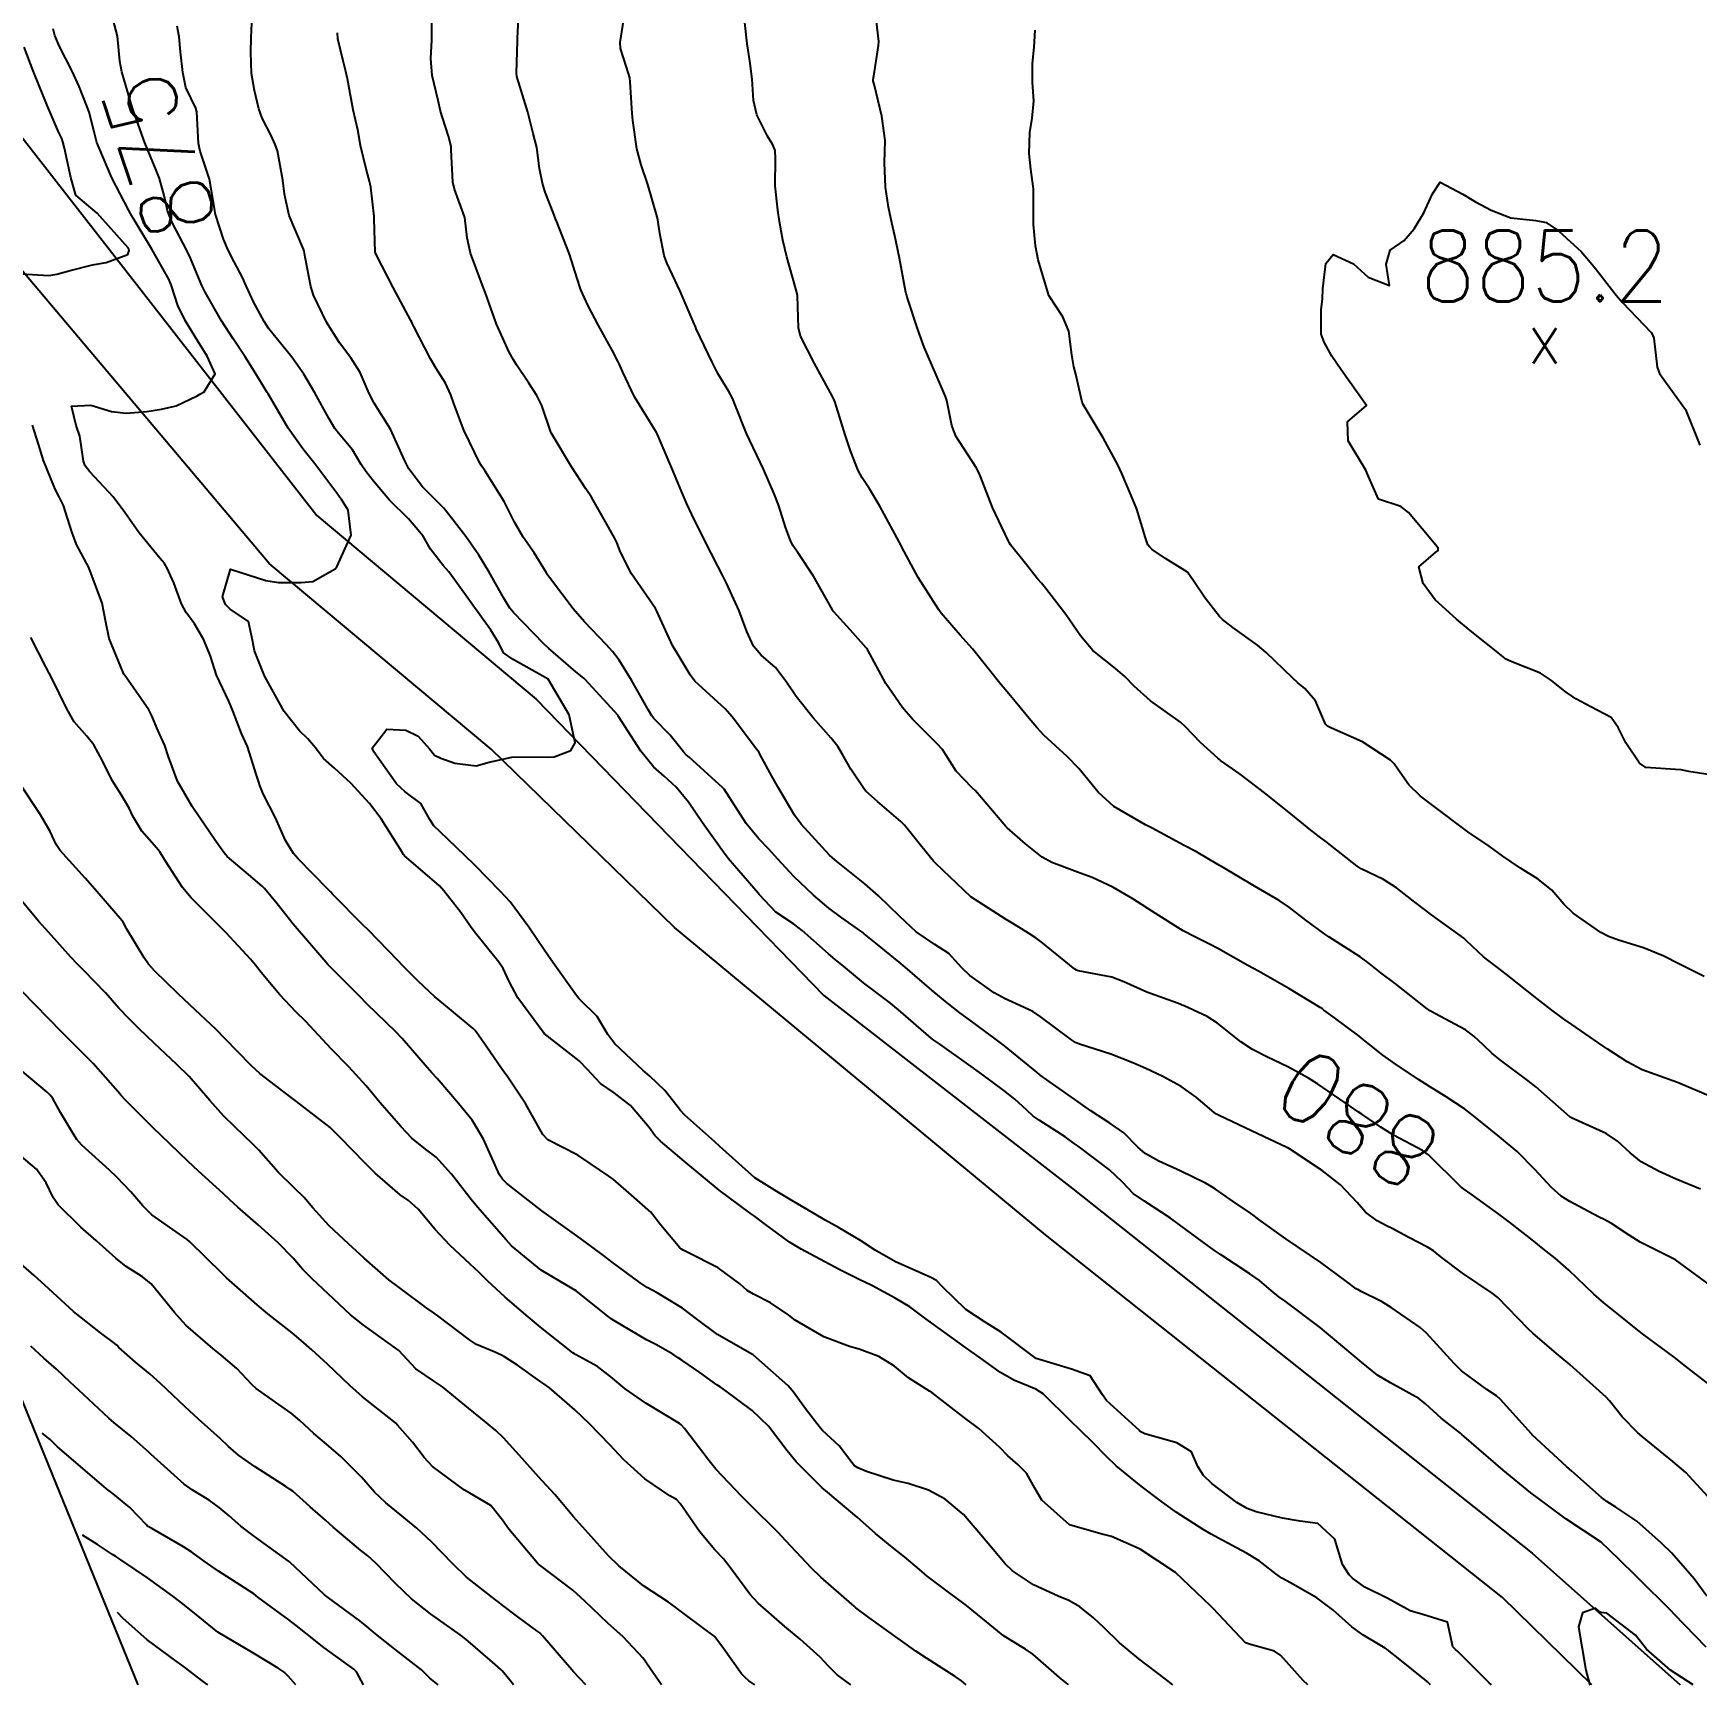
# Model space of a CAD drawing. Header units: metres. Extents: x 307586 to 320046, y 7427249 to 7434250.
# Drawn here: x 319203.2 to 319297.1, y 7427250 to 7427343.2 of the extents above; entities that cross this region are included whole.
import ezdxf
from ezdxf.enums import TextEntityAlignment as Align

# ---------------------------------------------------------------- set-up
doc = ezdxf.new("R2010")
doc.units = ezdxf.units.M
doc.header["$MEASUREMENT"] = 0
for name, color, linetype in [('Area', 45, 'Continuous'), ('Cotas', 45, 'Continuous'), ('Curvas de Nivel 1m', 11, 'Continuous'), ('Curvas de Nivel 5m', 15, 'Continuous'), ('Pontos Cotados', 45, 'Continuous'), ('Vias Secundárias', 230, 'Continuous')]:
    doc.layers.add(name, color=color, linetype=linetype)
doc.styles.add('Style-STANDARD', font='STANDARD.shx')

# ---------------------------------------------------------------- blocks, each defined once
blk = doc.blocks.new('ELVTXT_196')
at = {"layer": 'Pontos Cotados', "linetype": 'Continuous', "style": 'Style-STANDARD'}
for s, height, p in [('885.2', 4, (0, 4)), ('x', 3, (0, 0))]:
    blk.add_text(s, height=height, dxfattribs=at).set_placement(p, align=Align.MIDDLE_CENTER)

msp = doc.modelspace()

# ---------------------------------------------------------------- linework, layer by layer
at = {"layer": 'Area'}
msp.add_polyline3d([(319209.129, 7427249.95, 862.595), (319198.994, 7427274.795, 866.621)], dxfattribs=at)
at = {"layer": 'Curvas de Nivel 1m', "flags": 128}
for points, elevation in [([(319297.871, 7427272.485), (319295.893, 7427273.94), (319293.903, 7427274.928), (319293.274, 7427275.337), (319292.284, 7427275.984), (319292.047, 7427276.121), (319291.915, 7427276.189), (319291.551, 7427276.359), (319289.925, 7427277.227), (319289.45, 7427277.539), (319288.897, 7427278.026), (319287.948, 7427279.042), (319286.951, 7427280.05), (319285.971, 7427280.876), (319284.503, 7427282.075), (319283.989, 7427282.466), (319282.951, 7427283.144), (319282.007, 7427283.726), (319281.396, 7427284.116), (319280.022, 7427285.039), (319279.384, 7427285.497), (319278.548, 7427286.152), (319278.262, 7427286.384), (319278.037, 7427286.559), (319276.575, 7427287.647), (319276.051, 7427288.037), (319275.967, 7427288.097), (319275.832, 7427288.183), (319274.069, 7427289.261), (319272.361, 7427290.227), (319272.084, 7427290.381), (319271.761, 7427290.559), (319270.095, 7427291.499), (319269.602, 7427291.762), (319268.588, 7427292.273), (319268.256, 7427292.43), (319268.105, 7427292.514), (319267.507, 7427292.888), (319266.118, 7427293.768), (319265.788, 7427293.973), (319265.264, 7427294.313), (319264.133, 7427294.97), (319262.968, 7427295.514), (319262.145, 7427295.823), (319260.699, 7427296.365), (319260.156, 7427296.668), (319259.209, 7427297.43), (319258.172, 7427298.328), (319258.105, 7427298.401), (319257.671, 7427298.914), (319256.378, 7427300.418), (319256.205, 7427300.588), (319255.297, 7427301.517), (319254.715, 7427302.443), (319254.527, 7427302.747), (319254.229, 7427303.058), (319252.836, 7427304.464), (319252.253, 7427305.141), (319251.332, 7427306.479), (319250.292, 7427308.388), (319250.256, 7427308.454), (319250.222, 7427308.491), (319249.308, 7427309.505), (319248.394, 7427310.519), (319248.363, 7427310.559), (319248.324, 7427310.628), (319247.25, 7427312.531), (319246.356, 7427313.862), (319246.085, 7427314.269), (319245.939, 7427314.546), (319245.685, 7427315.238), (319245.264, 7427316.557), (319245.024, 7427317.185), (319244.413, 7427318.57), (319243.46, 7427320.58), (319242.8, 7427322.246), (319242.664, 7427322.588), (319242.467, 7427322.953), (319241.849, 7427323.972), (319241.533, 7427324.604), (319240.628, 7427326.501), (319240.576, 7427326.619), (319240.559, 7427326.664), (319240.515, 7427326.781), (319239.718, 7427328.628), (319238.972, 7427330.22), (319238.814, 7427330.637), (319238.575, 7427331.876), (319238.45, 7427332.641), (319238.414, 7427332.813), (319237.897, 7427334.647), (319237.511, 7427335.759), (319237.272, 7427336.654), (319237.048, 7427338.257), (319237.003, 7427338.656), (319236.9, 7427340.437), (319236.87, 7427340.658), (319236.689, 7427341.27), (319236.353, 7427342.319), (319236.336, 7427342.666), (319236.64, 7427344.579)], 881), ([(319297.315, 7427277.926), (319295.941, 7427278.497), (319294.975, 7427278.923), (319293.956, 7427279.47), (319293.33, 7427279.969), (319292.628, 7427280.639), (319291.974, 7427281.063), (319290.055, 7427281.936), (319289.983, 7427281.976), (319289.959, 7427281.987), (319289.935, 7427282.011), (319288.008, 7427283.694), (319287.576, 7427284.044), (319286.024, 7427285.206), (319285.558, 7427285.594), (319285.043, 7427286.075), (319284.523, 7427286.568), (319284.041, 7427286.912), (319282.317, 7427287.84), (319282.052, 7427287.991), (319281.887, 7427288.112), (319280.074, 7427289.533), (319279.273, 7427290.142), (319278.598, 7427290.663), (319278.092, 7427291.036), (319276.335, 7427292.178), (319276.105, 7427292.329), (319275.032, 7427293.112), (319274.119, 7427293.823), (319273.535, 7427294.216), (319272.135, 7427295.03), (319270.264, 7427296.136), (319270.152, 7427296.203), (319270.072, 7427296.251), (319268.86, 7427296.969), (319268.163, 7427297.33), (319266.367, 7427298.298), (319266.174, 7427298.402), (319265.977, 7427298.502), (319264.191, 7427299.525), (319263.308, 7427300.339), (319262.216, 7427301.681), (319261.562, 7427302.357), (319260.235, 7427303.563), (319259.846, 7427303.983), (319259.513, 7427304.381), (319258.265, 7427305.891), (319257.838, 7427306.404), (319256.292, 7427308.328), (319256.248, 7427308.377), (319256.214, 7427308.421), (319255.527, 7427309.209), (319254.458, 7427310.448), (319254.397, 7427310.522), (319254.325, 7427310.632), (319253.143, 7427312.462), (319252.358, 7427313.933), (319252.076, 7427314.473), (319251.727, 7427315.122), (319250.99, 7427316.484), (319250.403, 7427317.46), (319249.994, 7427318.082), (319249.758, 7427318.5), (319249.334, 7427319.602), (319249.04, 7427320.514), (319248.461, 7427322.333), (319248.391, 7427322.521), (319248.317, 7427322.669), (319247.299, 7427324.532), (319246.506, 7427326.089), (319246.394, 7427326.542), (319246.336, 7427328.348), (319246.308, 7427328.543), (319246.205, 7427328.878), (319245.737, 7427330.552), (319245.522, 7427331.505), (319245.333, 7427332.559), (319245.226, 7427333.197), (319245.075, 7427334.563), (319245.09, 7427336.099), (319245.075, 7427336.563), (319244.956, 7427336.885), (319244.641, 7427337.377), (319244.051, 7427338.576), (319243.865, 7427339.378), (319243.777, 7427340.579), (319243.643, 7427341.631), (319243.505, 7427342.582), (319243.347, 7427343.953)], 882), ([(319298.001, 7427283.095), (319296.013, 7427283.94), (319294.02, 7427284.656), (319293.167, 7427285.116), (319292.032, 7427285.849), (319291.818, 7427285.992), (319290.045, 7427287.218), (319289.581, 7427287.55), (319288.923, 7427288.027), (319288.063, 7427288.688), (319286.337, 7427290.057), (319286.085, 7427290.244), (319285.053, 7427291.036), (319284.102, 7427291.952), (319283.944, 7427292.092), (319282.122, 7427293.407), (319281.179, 7427294.12), (319280.141, 7427294.936), (319279.413, 7427295.409), (319278.152, 7427296.019), (319277.923, 7427296.162), (319276.167, 7427297.56), (319275.807, 7427297.823), (319275.322, 7427298.193), (319274.187, 7427299.123), (319272.79, 7427300.224), (319272.458, 7427300.48), (319272.207, 7427300.684), (319271.333, 7427301.358), (319270.222, 7427302.13), (319270.151, 7427302.18), (319270.065, 7427302.252), (319269.096, 7427303.132), (319268.24, 7427304.03), (319267.955, 7427304.283), (319266.261, 7427305.493), (319265.344, 7427306.314), (319264.816, 7427306.86), (319264.283, 7427307.31), (319263.016, 7427308.343), (319262.305, 7427309.171), (319261.494, 7427310.358), (319260.338, 7427311.862), (319260.104, 7427312.137), (319259.895, 7427312.377), (319259.203, 7427313.239), (319258.362, 7427314.308), (319258.3, 7427314.401), (319258.224, 7427314.542), (319257.348, 7427316.41), (319256.678, 7427318.149), (319256.561, 7427318.419), (319256.417, 7427318.665), (319255.279, 7427320.437), (319255.045, 7427321.037), (319254.772, 7427322.445), (319254.698, 7427322.68), (319254.47, 7427323.196), (319253.914, 7427324.456), (319253.498, 7427325.46), (319253.13, 7427326.464), (319252.531, 7427328.278), (319252.489, 7427328.427), (319252.476, 7427328.471), (319252.463, 7427328.542), (319252.098, 7427330.477), (319251.832, 7427331.738), (319251.656, 7427332.484), (319251.474, 7427333.369), (319251.31, 7427334.489), (319251.248, 7427335.867), (319251.276, 7427336.49), (319251.28, 7427337.131), (319251.096, 7427338.493), (319250.679, 7427340.238), (319250.618, 7427340.501), (319250.616, 7427340.568), (319250.688, 7427341.005), (319250.918, 7427342.497), (319250.924, 7427342.715), (319250.723, 7427344.5)], 883), ([(319275.15, 7427249.95), (319274.879, 7427250.187), (319273.617, 7427251.608), (319273.263, 7427251.849), (319271.918, 7427252.226), (319271.683, 7427252.289), (319271.624, 7427252.321), (319269.797, 7427254.248), (319269.645, 7427254.399), (319267.673, 7427256.28), (319265.686, 7427257.607), (319264.071, 7427258.316), (319263.694, 7427258.416), (319263.59, 7427258.427), (319261.702, 7427258.973), (319260.122, 7427260.366), (319259.73, 7427261.04), (319259.263, 7427261.902), (319258.773, 7427262.385), (319258.218, 7427262.864), (319257.752, 7427263.344), (319256.568, 7427264.412), (319255.772, 7427265.013), (319253.931, 7427266.439), (319253.794, 7427266.531), (319252.611, 7427267.268), (319251.807, 7427267.928), (319250.928, 7427268.479), (319249.819, 7427268.885), (319249.27, 7427269.049), (319247.829, 7427269.589), (319246.211, 7427270.536), (319245.846, 7427270.81), (319244.82, 7427271.518), (319243.857, 7427271.996), (319243.494, 7427272.209), (319243.077, 7427272.578), (319241.872, 7427273.478), (319240.116, 7427274.372), (319239.882, 7427274.486), (319239.801, 7427274.53), (319239.708, 7427274.613), (319238.629, 7427275.902), (319238.035, 7427276.638), (319237.973, 7427276.698), (319237.914, 7427276.75), (319237.114, 7427277.455), (319235.931, 7427278.487), (319235.833, 7427278.562), (319235.684, 7427278.664), (319234.645, 7427279.384), (319233.944, 7427279.843), (319232.245, 7427280.707), (319231.958, 7427281.017), (319231.002, 7427282.72), (319229.998, 7427284.253), (319229.79, 7427284.522), (319229.628, 7427284.736), (319228.768, 7427286.003), (319228.25, 7427286.757), (319228.154, 7427286.878), (319228.035, 7427286.995), (319226.814, 7427288.004), (319226.052, 7427288.639), (319225.972, 7427288.701), (319225.879, 7427288.783), (319224.938, 7427289.673), (319224.07, 7427290.541), (319223.804, 7427290.813), (319222.099, 7427292.558), (319221.832, 7427292.833), (319220.12, 7427294.562), (319219.976, 7427294.706), (319219.828, 7427294.854), (319218.148, 7427296.582), (319217.894, 7427296.883), (319217.445, 7427297.603), (319216.869, 7427298.893), (319216.186, 7427300.251), (319215.998, 7427300.71), (319215.929, 7427300.904), (319215.815, 7427301.29), (319215.291, 7427302.914), (319214.955, 7427303.644), (319214.473, 7427304.927), (319214.251, 7427305.468), (319213.556, 7427306.937), (319213.212, 7427308.012), (319212.826, 7427308.945), (319212.302, 7427309.84), (319211.827, 7427310.476), (319211.579, 7427310.961), (319211.14, 7427312.159), (319210.768, 7427312.974), (319210.61, 7427313.241), (319210.349, 7427313.552), (319209.155, 7427314.992), (319208.38, 7427316.13), (319207.717, 7427317.007), (319206.407, 7427318.417), (319206.141, 7427318.755), (319206.04, 7427319.026), (319205.826, 7427320.428), (319205.633, 7427321.032), (319205.366, 7427322.12), (319206.45, 7427322.184), (319207.619, 7427321.834), (319208.444, 7427321.734), (319209.608, 7427321.826), (319210.448, 7427321.958), (319211.266, 7427322.152), (319212.459, 7427322.717), (319212.6, 7427322.809), (319212.851, 7427322.946), (319213.464, 7427323.949), (319213.016, 7427324.945), (319212.496, 7427325.791), (319211.778, 7427326.961), (319211.359, 7427327.805), (319210.985, 7427328.973), (319210.856, 7427329.295), (319210.542, 7427329.853), (319209.903, 7427330.987), (319208.842, 7427332.735), (319208.691, 7427332.999), (319208.585, 7427333.212), (319207.647, 7427335.01), (319206.899, 7427336.747), (319206.802, 7427337.018), (319206.639, 7427337.614), (319206.353, 7427338.728), (319206.256, 7427339.026), (319205.804, 7427340.173), (319205.402, 7427341.039), (319204.694, 7427342.424), (319204.432, 7427343.053), (319204.331, 7427343.43)], 874), ([(319285.519, 7427249.95), (319285.384, 7427250.062), (319283.62, 7427251.817), (319283.471, 7427251.932), (319283.326, 7427252.084), (319283.031, 7427253.483), (319281.641, 7427253.924), (319280.917, 7427254.117), (319279.653, 7427254.815), (319278.358, 7427255.454), (319277.67, 7427255.961), (319277.47, 7427256.162), (319277.108, 7427256.736), (319276.663, 7427258.17), (319275.706, 7427259.044), (319274.709, 7427259.189), (319273.71, 7427259.355), (319272.232, 7427259.706), (319271.718, 7427259.903), (319271.138, 7427260.236), (319269.734, 7427261.315), (319269.248, 7427261.767), (319268.945, 7427262.262), (319268.581, 7427263.098), (319267.756, 7427263.611), (319265.951, 7427264.108), (319265.762, 7427264.202), (319265.65, 7427264.301), (319263.788, 7427266.004), (319263.546, 7427266.324), (319262.854, 7427267.385), (319261.807, 7427267.762), (319259.813, 7427268.37), (319257.835, 7427269.855), (319256.942, 7427270.409), (319255.85, 7427271.128), (319254.514, 7427272.433), (319254.194, 7427272.764), (319253.868, 7427272.937), (319252.819, 7427273.407), (319251.877, 7427273.831), (319250.717, 7427274.482), (319249.891, 7427275.036), (319248.655, 7427275.755), (319247.908, 7427276.175), (319247.296, 7427276.526), (319245.921, 7427277.347), (319245.176, 7427277.802), (319243.933, 7427278.57), (319241.959, 7427280.342), (319241.68, 7427280.593), (319239.978, 7427282.106), (319239.733, 7427282.366), (319239.546, 7427282.617), (319238.861, 7427283.496), (319238, 7427284.299), (319237.604, 7427284.644), (319236.025, 7427286.137), (319235.628, 7427286.666), (319235.035, 7427287.667), (319234.052, 7427288.632), (319233.992, 7427288.691), (319233.813, 7427288.935), (319232.541, 7427290.705), (319232.083, 7427291.385), (319231.184, 7427292.719), (319230.117, 7427294.138), (319229.842, 7427294.456), (319229.57, 7427294.738), (319228.144, 7427296.191), (319227.563, 7427296.766), (319226.166, 7427298.103), (319225.817, 7427298.433), (319225.586, 7427298.789), (319225.081, 7427299.696), (319224.188, 7427300.355), (319223.703, 7427300.815), (319222.437, 7427302.611), (319222.329, 7427302.829), (319223.165, 7427303.889), (319224.233, 7427303.834), (319224.937, 7427303.506), (319225.572, 7427302.79), (319225.851, 7427302.42), (319226.215, 7427302.26), (319227.003, 7427301.98), (319228.209, 7427301.821), (319228.93, 7427302.032), (319230.217, 7427302.306), (319230.606, 7427302.339), (319232.219, 7427302.309), (319232.598, 7427302.328), (319233.556, 7427302.697), (319233.794, 7427303.128), (319233.446, 7427304.698), (319232.273, 7427306.71), (319230.284, 7427307.824), (319229.754, 7427308.204), (319229.477, 7427308.742), (319229.036, 7427309.485), (319228.31, 7427310.472), (319228.108, 7427310.762), (319227.542, 7427311.55), (319226.656, 7427312.777), (319226.347, 7427313.139), (319225.625, 7427314.061), (319225.205, 7427314.797), (319224.377, 7427315.776), (319223.303, 7427316.821), (319222.404, 7427317.89), (319221.991, 7427318.419), (319221.714, 7427318.84), (319221.233, 7427319.66), (319220.43, 7427320.61), (319220.227, 7427320.862), (319219.898, 7427321.408), (319219.103, 7427322.874), (319218.473, 7427323.936), (319217.795, 7427324.887), (319216.507, 7427326.49), (319216.229, 7427326.904), (319215.631, 7427328.02), (319215.214, 7427328.92), (319215.007, 7427329.392), (319214.546, 7427330.278), (319214.214, 7427330.933), (319213.943, 7427331.555), (319213.485, 7427332.941), (319213.265, 7427334.275), (319213.147, 7427334.945), (319212.626, 7427336.522), (319212.534, 7427336.951), (319212.438, 7427338.74), (319212.382, 7427338.954), (319211.818, 7427340.116), (319211.641, 7427340.965), (319211.524, 7427342.134), (319211.438, 7427342.969), (319211.326, 7427343.587)], 876), ([(319297.625, 7427252.075), (319295.828, 7427253.938), (319295.655, 7427254.118), (319293.797, 7427255.959), (319293.674, 7427256.08), (319292.722, 7427257.013), (319291.693, 7427257.99), (319289.712, 7427259.313), (319288.755, 7427260.025), (319288.161, 7427260.468), (319287.73, 7427260.782), (319286.17, 7427262.056), (319285.748, 7427262.427), (319283.842, 7427264.079), (319283.773, 7427264.133), (319282.676, 7427264.996), (319281.788, 7427265.814), (319281.404, 7427266.114), (319279.802, 7427267.002), (319279.084, 7427267.419), (319278.168, 7427268.155), (319277.818, 7427268.466), (319276.199, 7427269.815), (319275.842, 7427270.114), (319275.763, 7427270.181), (319273.857, 7427271.597), (319273.505, 7427271.85), (319273.082, 7427272.212), (319272.424, 7427272.777), (319271.872, 7427273.153), (319270.209, 7427274.247), (319269.886, 7427274.472), (319269.188, 7427274.967), (319267.907, 7427275.909), (319267.395, 7427276.285), (319265.922, 7427277.242), (319265.293, 7427277.673), (319264.681, 7427278.319), (319263.943, 7427279.025), (319262.18, 7427280.348), (319261.965, 7427280.508), (319261.445, 7427280.878), (319259.977, 7427281.815), (319259.647, 7427282.043), (319259.293, 7427282.38), (319258.612, 7427283.014), (319257.994, 7427283.498), (319256.752, 7427284.413), (319256.011, 7427284.945), (319254.367, 7427286.106), (319254.031, 7427286.339), (319253.886, 7427286.451), (319252.049, 7427288.045), (319251.52, 7427288.475), (319250.069, 7427289.583), (319248.936, 7427290.507), (319248.469, 7427290.897), (319248.09, 7427291.211), (319246.612, 7427292.535), (319246.107, 7427292.905), (319245.127, 7427293.569), (319244.175, 7427294.569), (319244.124, 7427294.635), (319242.435, 7427296.587), (319242.156, 7427296.943), (319240.973, 7427298.602), (319240.19, 7427299.765), (319239.494, 7427300.621), (319238.811, 7427301.233), (319238.214, 7427301.777), (319237.506, 7427302.647), (319236.242, 7427304.618), (319236.227, 7427304.644), (319236.213, 7427304.66), (319235.8, 7427305.117), (319234.36, 7427306.689), (319234.318, 7427306.734), (319234.274, 7427306.776), (319233.832, 7427307.14), (319232.29, 7427308.467), (319232.029, 7427308.713), (319230.311, 7427310.489), (319230.198, 7427310.618), (319230.113, 7427310.733), (319229.772, 7427311.288), (319228.946, 7427312.754), (319228.352, 7427313.709), (319227.613, 7427314.767), (319226.387, 7427316.362), (319225.974, 7427316.786), (319225.175, 7427317.573), (319224.411, 7427318.585), (319224.285, 7427318.811), (319224.187, 7427319.041), (319223.36, 7427320.821), (319222.455, 7427322.294), (319222.166, 7427322.834), (319221.657, 7427324.024), (319221.132, 7427324.85), (319220.496, 7427325.7), (319219.748, 7427326.868), (319219.014, 7427328.389), (319218.865, 7427328.877), (319218.55, 7427330.544), (319218.488, 7427330.881), (319218.451, 7427330.985), (319217.658, 7427332.889), (319217.393, 7427334.094), (319217.294, 7427334.893), (319216.987, 7427336.537), (319216.868, 7427336.898), (319216.638, 7427337.411), (319216.13, 7427338.39), (319215.931, 7427338.911), (319215.697, 7427339.949), (319215.519, 7427340.917), (319215.49, 7427342.119), (319215.513, 7427342.918), (319215.548, 7427343.755)], 877), ([(319297.663, 7427254.942), (319296.952, 7427255.927), (319295.687, 7427257.373), (319295.113, 7427257.946), (319293.711, 7427259.176), (319292.537, 7427259.978), (319292.029, 7427260.289), (319291.728, 7427260.519), (319290.041, 7427262.007), (319289.747, 7427262.276), (319287.825, 7427264.039), (319287.804, 7427264.07), (319287.774, 7427264.119), (319286.022, 7427266.058), (319285.795, 7427266.256), (319285.241, 7427266.623), (319283.809, 7427267.678), (319283.603, 7427267.875), (319283.404, 7427268.086), (319281.838, 7427269.79), (319281.481, 7427270.114), (319279.854, 7427271.244), (319279.297, 7427271.578), (319278.162, 7427272.156), (319277.959, 7427272.253), (319277.864, 7427272.307), (319277.326, 7427272.707), (319275.879, 7427273.786), (319275.295, 7427274.186), (319273.897, 7427275.12), (319272.388, 7427276.223), (319272.117, 7427276.429), (319271.916, 7427276.57), (319270.93, 7427277.233), (319269.93, 7427277.928), (319269.735, 7427278.057), (319269.372, 7427278.258), (319267.943, 7427278.954), (319266.728, 7427279.515), (319265.958, 7427279.945), (319265.541, 7427280.306), (319264.76, 7427281.107), (319263.976, 7427281.654), (319262.897, 7427282.341), (319261.989, 7427282.98), (319260.044, 7427284.37), (319260.003, 7427284.4), (319259.863, 7427284.514), (319258.027, 7427286.012), (319257.504, 7427286.405), (319256.043, 7427287.477), (319255.507, 7427287.888), (319254.795, 7427288.439), (319254.062, 7427289.043), (319252.416, 7427290.467), (319252.086, 7427290.742), (319250.759, 7427291.821), (319250.101, 7427292.347), (319250.023, 7427292.412), (319249.906, 7427292.493), (319248.842, 7427293.241), (319248.116, 7427293.791), (319247.241, 7427294.529), (319246.139, 7427295.58), (319245.232, 7427296.554), (319244.714, 7427297.117), (319244.164, 7427297.694), (319243.451, 7427298.577), (319242.202, 7427300.511), (319242.134, 7427300.591), (319240.22, 7427302.319), (319240.063, 7427302.454), (319239.901, 7427302.615), (319239.152, 7427303.546), (319238.241, 7427304.495), (319238.126, 7427304.641), (319237.928, 7427304.963), (319236.967, 7427306.653), (319236.284, 7427307.783), (319235.907, 7427308.284), (319235.548, 7427308.671), (319234.312, 7427309.948), (319233.674, 7427310.696), (319232.34, 7427312.454), (319232.238, 7427312.607), (319232.175, 7427312.713), (319231.471, 7427313.84), (319230.856, 7427314.733), (319230.375, 7427315.576), (319229.775, 7427316.746), (319228.708, 7427318.459), (319228.506, 7427318.759), (319228.415, 7427318.919), (319227.499, 7427320.769), (319226.949, 7427322.284), (319226.783, 7427322.777), (319226.469, 7427323.434), (319225.951, 7427324.262), (319225.63, 7427324.793), (319224.69, 7427326.627), (319224.594, 7427326.809), (319224.566, 7427326.862), (319224.514, 7427326.961), (319223.527, 7427328.82), (319222.561, 7427330.698), (319222.519, 7427330.787), (319222.506, 7427330.831), (319222.453, 7427332.704), (319222.447, 7427332.832), (319222.261, 7427334.496), (319222.192, 7427334.836), (319222.006, 7427335.445), (319221.672, 7427336.844), (319221.516, 7427337.721), (319221.27, 7427338.851), (319220.937, 7427340.598), (319220.888, 7427340.857), (319220.854, 7427341.027), (319220.691, 7427341.627), (319220.401, 7427342.863), (319220.37, 7427343.199)], 878), ([(319297.729, 7427260.569), (319296.484, 7427261.933), (319295.752, 7427262.555), (319294.008, 7427263.958), (319293.775, 7427264.165), (319292.889, 7427265.078), (319292.173, 7427265.984), (319291.989, 7427266.181), (319291.797, 7427266.362), (319289.946, 7427268.009), (319289.815, 7427268.121), (319289.184, 7427268.658), (319287.839, 7427269.794), (319287.578, 7427270.043), (319285.86, 7427271.811), (319285.552, 7427272.063), (319283.879, 7427273.178), (319282.654, 7427274.099), (319282.23, 7427274.438), (319281.898, 7427274.661), (319280.8, 7427275.225), (319279.909, 7427275.698), (319279.62, 7427275.846), (319279.063, 7427276.143), (319278.402, 7427276.637), (319277.923, 7427277.173), (319276.981, 7427278.17), (319275.945, 7427278.972), (319274.104, 7427280.199), (319274.019, 7427280.255), (319273.964, 7427280.283), (319272.647, 7427280.9), (319271.973, 7427281.225), (319270.144, 7427282.086), (319269.982, 7427282.166), (319269.929, 7427282.197), (319269.859, 7427282.252), (319268.839, 7427283.114), (319267.997, 7427283.718), (319266.961, 7427284.29), (319266.009, 7427284.738), (319265.259, 7427285.067), (319264.021, 7427285.543), (319262.262, 7427286.115), (319262.031, 7427286.214), (319261.799, 7427286.352), (319260.046, 7427287.67), (319259.622, 7427287.95), (319258.687, 7427288.39), (319258.057, 7427288.665), (319257.45, 7427289.018), (319256.076, 7427289.98), (319255.615, 7427290.427), (319254.877, 7427291.224), (319254.096, 7427291.737), (319253.04, 7427292.461), (319252.111, 7427293.32), (319250.916, 7427294.482), (319250.133, 7427295.171), (319248.455, 7427296.515), (319248.29, 7427296.654), (319248.156, 7427296.784), (319246.547, 7427298.536), (319246.18, 7427299.039), (319245.278, 7427300.554), (319244.886, 7427301.236), (319244.222, 7427302.484), (319244.169, 7427302.571), (319244.032, 7427302.765), (319242.66, 7427304.586), (319242.25, 7427305.035), (319240.551, 7427306.607), (319240.276, 7427306.956), (319239.654, 7427307.987), (319239.281, 7427308.625), (319238.398, 7427310.562), (319238.364, 7427310.639), (319238.349, 7427310.666), (319238.324, 7427310.71), (319236.976, 7427312.654), (319236.355, 7427313.88), (319236.135, 7427314.437), (319236.033, 7427314.665), (319235.577, 7427315.47), (319234.892, 7427316.683), (319234.708, 7427316.997), (319234.401, 7427317.454), (319233.578, 7427318.698), (319232.442, 7427320.617), (319232.405, 7427320.711), (319231.903, 7427322.164), (319231.62, 7427322.723), (319231.17, 7427323.43), (319230.48, 7427324.469), (319230.308, 7427324.742), (319230.062, 7427325.172), (319229.346, 7427326.752), (319228.717, 7427328.572), (319228.638, 7427328.759), (319228.536, 7427328.992), (319227.875, 7427330.767), (319227.702, 7427331.639), (319227.564, 7427332.77), (319226.989, 7427334.386), (319226.885, 7427334.777), (319226.8, 7427336.608), (319226.789, 7427336.778), (319226.639, 7427337.373), (319226.295, 7427338.43), (319226.2, 7427338.787), (319226.058, 7427339.393), (319225.719, 7427340.794), (319225.65, 7427341.753), (319225.698, 7427342.795), (319225.707, 7427343.789)], 879), ([(319297.521, 7427289.926), (319296.09, 7427290.646), (319295.229, 7427291.088), (319294.099, 7427291.542), (319292.687, 7427291.984), (319292.106, 7427292.189), (319291.682, 7427292.422), (319290.125, 7427293.502), (319289.596, 7427294.018), (319288.914, 7427294.802), (319288.147, 7427295.423), (319287.153, 7427296.05), (319286.16, 7427296.725), (319285.382, 7427297.289), (319284.173, 7427298.09), (319282.195, 7427299.589), (319281.499, 7427300.117), (319280.84, 7427300.754), (319280.218, 7427301.641), (319280.018, 7427301.931), (319279.814, 7427302.136), (319278.238, 7427303.175), (319276.478, 7427303.95), (319276.251, 7427304.057), (319276.147, 7427304.182), (319275.572, 7427305.497), (319274.975, 7427306.199), (319274.585, 7427306.514), (319274.279, 7427306.799), (319272.802, 7427308.225), (319272.299, 7427308.629), (319270.917, 7427309.641), (319270.321, 7427310.092), (319270.164, 7427310.252), (319269.358, 7427311.29), (319268.696, 7427312.275), (319268.35, 7427312.759), (319267.111, 7427313.536), (319266.36, 7427314.043), (319266.22, 7427314.16), (319266.115, 7427314.304), (319265.983, 7427314.691), (319265.492, 7427316.314), (319265.173, 7427317.091), (319264.64, 7427318.327), (319264.42, 7427318.808), (319263.586, 7427320.339), (319262.462, 7427322.222), (319262.413, 7427322.35), (319262.051, 7427323.927), (319261.931, 7427324.358), (319261.826, 7427325.027), (319261.655, 7427326.363), (319261.321, 7427327.168), (319260.533, 7427328.38), (319259.925, 7427330.386), (319259.779, 7427331.179), (319259.654, 7427332.389), (319259.664, 7427333.317), (319259.652, 7427334.39), (319259.505, 7427335.505), (319259.412, 7427336.392), (319259.452, 7427337.585), (319259.589, 7427338.391), (319259.686, 7427339.371), (319259.605, 7427340.391), (319259.61, 7427341.475), (319259.699, 7427342.39), (319259.751, 7427343.356)], 884), ([(319202.538, 7427329.597), (319204.093, 7427329.499), (319204.538, 7427329.573), (319205.28, 7427329.779), (319206.544, 7427330.105), (319207.321, 7427330.236), (319208.55, 7427330.691), (319208.627, 7427330.924), (319208.601, 7427331), (319208.554, 7427331.068), (319206.816, 7427333.018), (319206.585, 7427333.214), (319205.602, 7427334.044), (319205.319, 7427335.039), (319204.974, 7427336.698), (319204.879, 7427337.046), (319204.817, 7427337.23), (319204.639, 7427337.619), (319204.007, 7427339.056), (319203.55, 7427340.175), (319203.207, 7427341.065), (319202.693, 7427342.39)], 873), ([(319267.52, 7427249.95), (319267.085, 7427250.285), (319265.614, 7427251.412), (319264.509, 7427252.311), (319263.631, 7427253.175), (319263.044, 7427253.736), (319262.271, 7427254.341), (319261.648, 7427254.703), (319261.055, 7427254.953), (319259.661, 7427255.589), (319258.476, 7427256.388), (319258.066, 7427256.784), (319257.681, 7427257.219), (319256.695, 7427258.41), (319255.71, 7427259.556), (319254.67, 7427260.431), (319253.728, 7427260.942), (319252.583, 7427261.309), (319251.733, 7427261.501), (319250.233, 7427261.99), (319249.74, 7427262.2), (319249.563, 7427262.315), (319249.41, 7427262.495), (319248.687, 7427263.441), (319247.761, 7427264.311), (319247.56, 7427264.522), (319246.856, 7427265.45), (319246.051, 7427266.537), (319245.796, 7427266.834), (319243.851, 7427268.56), (319243.813, 7427268.587), (319243.757, 7427268.617), (319241.83, 7427269.713), (319240.631, 7427270.602), (319239.842, 7427271.211), (319238.413, 7427272.074), (319237.859, 7427272.383), (319237.465, 7427272.644), (319235.874, 7427273.801), (319235.389, 7427274.178), (319234.738, 7427274.677), (319233.892, 7427275.295), (319231.913, 7427276.71), (319229.928, 7427278.246), (319229.681, 7427278.484), (319229.512, 7427278.736), (319229.027, 7427279.827), (319228.616, 7427280.75), (319227.969, 7427281.824), (319227.215, 7427282.768), (319225.997, 7427284.181), (319225.708, 7427284.492), (319225.442, 7427284.788), (319224.027, 7427286.433), (319223.664, 7427286.814), (319222.048, 7427288.378), (319221.603, 7427288.834), (319220.068, 7427290.363), (319219.83, 7427290.613), (319219.623, 7427290.857), (319218.099, 7427292.624), (319217.883, 7427292.882), (319216.964, 7427294.042), (319216.257, 7427294.899), (319216.125, 7427295.033), (319215.354, 7427295.692), (319214.149, 7427296.701), (319213.957, 7427296.932), (319213.455, 7427297.642), (319212.563, 7427298.946), (319212.179, 7427299.525), (319211.354, 7427300.958), (319210.843, 7427302.334), (319210.633, 7427302.966), (319210.232, 7427303.841), (319209.905, 7427304.64), (319209.735, 7427304.978), (319208.428, 7427306.84), (319208.318, 7427307), (319208.274, 7427307.091), (319207.484, 7427309.008), (319207.282, 7427310.032), (319207.103, 7427311.012), (319206.343, 7427313.02), (319205.651, 7427314.326), (319205.375, 7427315.035), (319204.915, 7427316.512), (319204.644, 7427317.046), (319204.555, 7427317.208), (319204.398, 7427317.536), (319203.777, 7427319.056), (319203.494, 7427319.988), (319203.167, 7427321.063)], 873), ([(319261.633, 7427249.95), (319261.597, 7427249.973), (319261.121, 7427250.355), (319259.616, 7427251.675), (319259.207, 7427251.964), (319258.489, 7427252.387), (319257.958, 7427252.727), (319257.629, 7427252.985), (319255.883, 7427254.418), (319255.646, 7427254.6), (319255.019, 7427255.059), (319253.668, 7427256.081), (319253.226, 7427256.447), (319252.386, 7427257.165), (319251.685, 7427257.714), (319250.742, 7427258.48), (319249.707, 7427259.41), (319248.415, 7427260.51), (319248.027, 7427260.817), (319247.728, 7427261.069), (319246.262, 7427262.535), (319245.749, 7427263.157), (319244.706, 7427264.551), (319243.776, 7427265.434), (319242.245, 7427266.583), (319241.97, 7427266.763), (319241.796, 7427266.884), (319240.819, 7427267.584), (319239.81, 7427268.277), (319239.609, 7427268.411), (319239.304, 7427268.618), (319238.342, 7427269.156), (319237.821, 7427269.429), (319235.97, 7427270.52), (319235.832, 7427270.598), (319235.793, 7427270.621), (319235.739, 7427270.661), (319233.856, 7427272.196), (319232.988, 7427272.699), (319231.869, 7427273.346), (319230.206, 7427274.727), (319229.888, 7427275.061), (319228.419, 7427276.752), (319228.185, 7427277.025), (319227.919, 7427277.35), (319226.82, 7427278.771), (319225.942, 7427279.726), (319225.347, 7427280.189), (319224.575, 7427280.801), (319223.962, 7427281.436), (319222.772, 7427282.822), (319221.992, 7427283.764), (319221.008, 7427284.84), (319220.018, 7427285.85), (319219.08, 7427286.864), (319218.568, 7427287.402), (319218.043, 7427287.909), (319217.12, 7427288.889), (319216.065, 7427290.153), (319215.741, 7427290.577), (319215.472, 7427290.909), (319214.095, 7427292.388), (319213.547, 7427292.936), (319212.117, 7427294.381), (319211.628, 7427294.955), (319210.663, 7427296.447), (319210.344, 7427296.968), (319210.155, 7427297.199), (319209.326, 7427298.144), (319208.834, 7427298.99), (319208.614, 7427299.431), (319208.185, 7427300.169), (319207.657, 7427301.005), (319207.121, 7427302.099), (319206.625, 7427303.016), (319206.228, 7427303.496), (319205.515, 7427304.311), (319205.108, 7427305.037), (319204.268, 7427306.734), (319204.102, 7427307.052), (319203.923, 7427307.407), (319203.068, 7427309.062)], 872), ([(319255.863, 7427249.95), (319255.599, 7427250.165), (319255.238, 7427250.424), (319253.613, 7427251.454), (319253.022, 7427251.854), (319252.155, 7427252.462), (319251.842, 7427252.683), (319251.627, 7427252.843), (319250.376, 7427253.742), (319249.641, 7427254.287), (319249.531, 7427254.381), (319249.412, 7427254.493), (319247.665, 7427256.023), (319247.132, 7427256.525), (319245.688, 7427258.081), (319245.248, 7427258.544), (319243.708, 7427260.075), (319243.463, 7427260.317), (319243.197, 7427260.568), (319241.736, 7427262.113), (319241.36, 7427262.594), (319239.963, 7427264.406), (319239.799, 7427264.61), (319239.763, 7427264.643), (319239.682, 7427264.693), (319237.781, 7427265.841), (319236.615, 7427266.652), (319235.8, 7427267.339), (319235.058, 7427267.92), (319233.812, 7427268.589), (319233.748, 7427268.626), (319233.659, 7427268.692), (319231.827, 7427270.138), (319231.134, 7427270.717), (319229.849, 7427271.831), (319228.853, 7427272.745), (319228.357, 7427273.242), (319227.872, 7427273.694), (319226.709, 7427274.772), (319225.896, 7427275.658), (319224.921, 7427276.795), (319224.392, 7427277.278), (319223.921, 7427277.614), (319222.507, 7427278.824), (319221.938, 7427279.387), (319220.53, 7427280.844), (319219.961, 7427281.399), (319218.055, 7427282.879), (319218.014, 7427282.911), (319217.983, 7427282.935), (319217.766, 7427283.101), (319215.999, 7427284.463), (319215.763, 7427284.666), (319215.505, 7427284.907), (319214.025, 7427286.433), (319213.535, 7427286.935), (319212.047, 7427288.329), (319211.383, 7427288.957), (319210.066, 7427290.235), (319209.714, 7427290.62), (319209.466, 7427290.979), (319208.493, 7427292.598), (319208.275, 7427292.997), (319208.206, 7427293.101), (319208.105, 7427293.213), (319206.558, 7427295.016), (319206.13, 7427295.48), (319204.72, 7427297.041), (319204.5, 7427297.389), (319204.164, 7427298.117), (319203.618, 7427299.056), (319202.466, 7427300.791)], 871), ([(319243.938, 7427249.95), (319243.589, 7427250.173), (319243.379, 7427250.352), (319243.186, 7427250.566), (319242.075, 7427252.124), (319241.719, 7427252.589), (319241.68, 7427252.645), (319241.624, 7427252.706), (319241.209, 7427253.012), (319239.639, 7427254.175), (319239.4, 7427254.373), (319239.055, 7427254.619), (319237.656, 7427255.533), (319236.262, 7427256.654), (319235.679, 7427257.224), (319234.379, 7427258.673), (319233.7, 7427259.437), (319233.133, 7427260.114), (319232.641, 7427260.696), (319231.728, 7427261.691), (319230.804, 7427262.719), (319229.755, 7427263.892), (319229.32, 7427264.298), (319228.77, 7427264.745), (319227.775, 7427265.567), (319226.311, 7427266.775), (319225.796, 7427267.111), (319224.793, 7427267.785), (319223.846, 7427268.81), (319223.831, 7427268.827), (319223.813, 7427268.843), (319223.711, 7427268.914), (319221.827, 7427270.266), (319221.12, 7427270.837), (319219.85, 7427272.016), (319218.954, 7427272.864), (319218.411, 7427273.414), (319217.874, 7427274.023), (319217.03, 7427274.889), (319215.898, 7427275.919), (319214.758, 7427276.917), (319214.308, 7427277.315), (319213.92, 7427277.68), (319212.539, 7427278.944), (319211.938, 7427279.499), (319210.417, 7427280.965), (319209.959, 7427281.409), (319208.38, 7427282.994), (319208.19, 7427283.202), (319207.987, 7427283.442), (319206.579, 7427285.014), (319206.012, 7427285.603), (319204.58, 7427287.042), (319204.305, 7427287.316), (319204.038, 7427287.575), (319202.598, 7427289.065)], 869), ([(319238.659, 7427249.95), (319238.196, 7427250.631), (319237.605, 7427251.468), (319236.499, 7427252.651), (319235.631, 7427253.435), (319234.331, 7427254.673), (319233.652, 7427255.293), (319231.801, 7427256.708), (319231.727, 7427256.762), (319231.674, 7427256.816), (319230.048, 7427258.726), (319229.698, 7427259.235), (319229.024, 7427260.059), (319227.855, 7427260.758), (319227.714, 7427260.831), (319227.537, 7427260.94), (319225.735, 7427262.278), (319225.278, 7427262.785), (319224.604, 7427263.644), (319223.761, 7427264.608), (319223.664, 7427264.713), (319223.561, 7427264.812), (319221.784, 7427266.209), (319221.069, 7427266.837), (319219.805, 7427268.043), (319219.385, 7427268.433), (319218.923, 7427268.863), (319218.336, 7427269.39), (319217.822, 7427269.82), (319216.454, 7427270.894), (319215.84, 7427271.395), (319214.105, 7427272.926), (319213.981, 7427273.045), (319213.865, 7427273.157), (319212.049, 7427274.948), (319211.885, 7427275.087), (319211.461, 7427275.383), (319209.906, 7427276.48), (319209.394, 7427276.978), (319208.714, 7427277.782), (319207.929, 7427278.608), (319207.507, 7427279.004), (319205.947, 7427280.411), (319205.665, 7427280.739), (319205.485, 7427281.027), (319204.752, 7427282.257), (319204.301, 7427283.045), (319204.166, 7427283.228), (319203.986, 7427283.404), (319202.003, 7427285.07)], 868), ([(319234.387, 7427249.95), (319233.689, 7427250.679), (319233.595, 7427250.788), (319231.957, 7427252.705), (319231.789, 7427252.872), (319231.626, 7427253), (319230.563, 7427253.791), (319229.64, 7427254.485), (319229.498, 7427254.588), (319229.291, 7427254.735), (319227.662, 7427256.03), (319226.888, 7427256.768), (319225.685, 7427258.017), (319224.852, 7427258.788), (319223.702, 7427259.731), (319223.109, 7427260.211), (319222.474, 7427260.819), (319221.726, 7427261.673), (319220.563, 7427262.842), (319219.75, 7427263.524), (319219.033, 7427264.138), (319218.256, 7427264.873), (319217.769, 7427265.277), (319216.549, 7427266.124), (319215.789, 7427266.67), (319215.542, 7427266.904), (319214.689, 7427267.804), (319213.809, 7427268.554), (319213.333, 7427268.935), (319211.826, 7427270.245), (319211.174, 7427270.957), (319209.857, 7427272.575), (319209.372, 7427272.977), (319208.445, 7427273.568), (319207.873, 7427274.039), (319206.779, 7427275.011), (319205.894, 7427275.786), (319204.609, 7427277.04), (319204.321, 7427277.448), (319203.925, 7427278.28), (319203.391, 7427279.055), (319201.945, 7427280.271)], 867), ([(319230.315, 7427249.95), (319230.1, 7427250.212), (319229.672, 7427250.729), (319229.594, 7427250.806), (319229.12, 7427251.217), (319227.619, 7427252.514), (319227.306, 7427252.763), (319225.635, 7427253.955), (319224.556, 7427254.791), (319223.656, 7427255.662), (319222.549, 7427256.817), (319222.085, 7427257.232), (319221.68, 7427257.554), (319220.135, 7427258.846), (319219.697, 7427259.234), (319218.843, 7427260.002), (319217.847, 7427260.878), (319217.714, 7427260.978), (319217.454, 7427261.145), (319215.733, 7427262.256), (319214.796, 7427262.914), (319214.229, 7427263.404), (319213.752, 7427263.851), (319212.538, 7427264.942), (319211.773, 7427265.64), (319210.386, 7427266.964), (319209.798, 7427267.476), (319208.974, 7427268.151), (319208.042, 7427268.997), (319207.929, 7427269.113), (319207.815, 7427269.216), (319207.005, 7427269.825), (319205.83, 7427270.743), (319205.674, 7427270.865), (319205.479, 7427271.025), (319203.855, 7427272.506), (319203.266, 7427273.056), (319201.875, 7427274.265)], 866), ([(319221.853, 7427249.95), (319221.589, 7427250.428), (319221.446, 7427250.686), (319221.295, 7427250.833), (319219.611, 7427252.044), (319218.584, 7427252.866), (319218.053, 7427253.3), (319217.63, 7427253.611), (319215.883, 7427254.898), (319215.646, 7427255.076), (319215.129, 7427255.427), (319213.665, 7427256.365), (319212.86, 7427256.932), (319212.162, 7427257.427), (319211.681, 7427257.732), (319209.891, 7427258.768), (319209.692, 7427258.887), (319209.642, 7427258.92), (319209.588, 7427258.972), (319208.665, 7427259.948), (319207.71, 7427260.729), (319207.336, 7427261.004), (319205.733, 7427262.374), (319204.57, 7427263.382), (319204.163, 7427263.8), (319203.703, 7427264.16)], 864), ([(319218.028, 7427249.95), (319217.588, 7427250.427), (319217.36, 7427250.651), (319217.034, 7427250.886), (319215.606, 7427251.754), (319213.623, 7427252.92), (319212.508, 7427253.813), (319211.639, 7427254.515), (319211.077, 7427254.956), (319209.658, 7427255.988), (319208.141, 7427256.993), (319207.86, 7427257.183), (319207.676, 7427257.308), (319206.83, 7427257.86), (319205.993, 7427258.4)], 863), ([(319213.052, 7427249.95), (319212.787, 7427250.134), (319211.733, 7427250.948), (319211.594, 7427251.053), (319211.268, 7427251.283), (319209.616, 7427252.513), (319208.276, 7427253.692), (319207.953, 7427254.02)], 862), ([(319296.891, 7427249.95), (319295.611, 7427250.768), (319294.26, 7427251.954), (319293.635, 7427252.741), (319292.021, 7427253.984), (319291.691, 7427254.027), (319291.653, 7427254.04), (319291.377, 7427254.271), (319290.65, 7427254), (319290.429, 7427253.214), (319290.628, 7427252), (319290.837, 7427250.771), (319291.051, 7427249.996), (319291.073, 7427249.95)], 876)]:
    msp.add_lwpolyline(points, dxfattribs=dict(at, elevation=elevation))
at = {"layer": 'Curvas de Nivel 5m', "flags": 128}
for points, elevation in [([(319282.065, 7427249.95), (319281.898, 7427250.106), (319281.741, 7427250.245), (319281.605, 7427250.352), (319280.433, 7427251.303), (319279.621, 7427251.931), (319279.505, 7427252.015), (319279.328, 7427252.134), (319278.252, 7427252.773), (319277.634, 7427253.225), (319276.551, 7427254.171), (319275.653, 7427254.854), (319274.163, 7427255.698), (319273.669, 7427255.96), (319273.333, 7427256.205), (319272.399, 7427256.938), (319271.684, 7427257.372), (319270.062, 7427258.246), (319269.696, 7427258.454), (319269.237, 7427258.719), (319267.714, 7427259.697), (319266.887, 7427260.288), (319265.732, 7427261.159), (319264.334, 7427262.314), (319263.748, 7427262.877), (319263.03, 7427263.605), (319262.273, 7427264.342), (319261.77, 7427264.831), (319260.214, 7427266.366), (319259.796, 7427266.631), (319258.547, 7427267.136), (319257.805, 7427267.574), (319256.66, 7427268.412), (319255.822, 7427268.993), (319253.928, 7427270.353), (319253.843, 7427270.415), (319253.808, 7427270.441), (319252.675, 7427271.282), (319251.856, 7427271.78), (319250.537, 7427272.483), (319249.866, 7427272.814), (319248.731, 7427273.367), (319247.876, 7427273.821), (319246.555, 7427274.533), (319245.889, 7427274.943), (319244.527, 7427275.938), (319243.91, 7427276.398), (319243.677, 7427276.572), (319241.926, 7427277.877), (319241.026, 7427278.599), (319239.946, 7427279.51), (319238.603, 7427280.63), (319238.294, 7427280.963), (319237.971, 7427281.406), (319236.923, 7427282.651), (319235.99, 7427283.366), (319235.222, 7427283.898), (319234.482, 7427284.683), (319234.01, 7427285.174), (319232.033, 7427286.71), (319230.56, 7427288.725), (319230.062, 7427289.652), (319229.721, 7427290.387), (319229.489, 7427290.739), (319228.099, 7427292.48), (319227.887, 7427292.762), (319227.331, 7427293.547), (319226.376, 7427294.777), (319226.127, 7427295.042), (319224.529, 7427296.422), (319224.152, 7427296.749), (319224.102, 7427296.811), (319224.021, 7427296.945), (319222.846, 7427298.823), (319222.182, 7427299.693), (319221.13, 7427300.841), (319220.206, 7427301.698), (319219.595, 7427302.241), (319219.118, 7427302.867), (319218.711, 7427303.356), (319218.232, 7427303.796), (319217.375, 7427304.889), (319216.272, 7427306.863), (319216.253, 7427306.9), (319215.693, 7427308.315), (319215.573, 7427308.911), (319215.353, 7427309.964), (319214.31, 7427310.672), (319214.058, 7427310.933), (319213.88, 7427311.374), (319214.343, 7427312.93), (319216.334, 7427312.282), (319217.044, 7427312.181), (319218.332, 7427312.165), (319218.98, 7427312.227), (319220.114, 7427312.862), (319220.254, 7427312.951), (319220.345, 7427313.05), (319221.147, 7427314.848), (319220.985, 7427316.25), (319220.61, 7427316.857), (319220.515, 7427316.979), (319220.396, 7427317.136), (319219.091, 7427318.873), (319218.421, 7427319.719), (319217.584, 7427320.888), (319216.462, 7427322.82), (319216.413, 7427322.901), (319215.675, 7427324.112), (319215.17, 7427324.92), (319214.498, 7427325.92), (319213.834, 7427326.937), (319212.913, 7427328.562), (319212.716, 7427328.948), (319212.537, 7427329.39), (319212.081, 7427330.49), (319211.853, 7427330.961), (319211.047, 7427332.502), (319210.849, 7427332.976), (319210.79, 7427333.182), (319210.593, 7427334.028), (319210.324, 7427334.983), (319210.145, 7427335.45), (319209.506, 7427336.991), (319208.861, 7427338.787), (319208.792, 7427338.999), (319208.657, 7427339.457), (319208.204, 7427341.005), (319208.084, 7427341.604), (319207.952, 7427343.008), (319207.704, 7427344.019)], 875), ([(319297.803, 7427266.892), (319296.454, 7427267.934), (319295.82, 7427268.441), (319294.037, 7427269.761), (319293.842, 7427269.901), (319293.772, 7427269.961), (319292.703, 7427270.829), (319291.858, 7427271.501), (319291.296, 7427271.996), (319289.883, 7427273.346), (319289.103, 7427274.022), (319288.43, 7427274.564), (319287.902, 7427274.985), (319286.525, 7427276.054), (319285.917, 7427276.51), (319284.359, 7427277.645), (319283.932, 7427277.949), (319283.857, 7427278.006), (319283.764, 7427278.083), (319281.959, 7427279.866), (319281.608, 7427280.114), (319279.971, 7427280.975), (319279.265, 7427281.43), (319278.196, 7427282.157), (319277.985, 7427282.299), (319277.561, 7427282.59), (319275.998, 7427283.673), (319275.692, 7427283.877), (319275.19, 7427284.192), (319274.012, 7427284.839), (319272.869, 7427285.373), (319272.026, 7427285.802), (319271.366, 7427286.237), (319270.043, 7427287.301), (319269.468, 7427287.68), (319268.159, 7427288.278), (319268.054, 7427288.322), (319267.993, 7427288.342), (319266.064, 7427289.039), (319264.765, 7427289.627), (319264.076, 7427289.886), (319262.178, 7427290.253), (319262.082, 7427290.284), (319261.987, 7427290.351), (319260.098, 7427291.889), (319259.816, 7427292.09), (319259.379, 7427292.381), (319258.586, 7427292.872), (319258.11, 7427293.143), (319256.123, 7427294.42), (319254.151, 7427296.315), (319254.022, 7427296.451), (319253.364, 7427297.255), (319252.379, 7427298.468), (319252.176, 7427298.673), (319250.86, 7427299.817), (319250.202, 7427300.4), (319250.121, 7427300.491), (319249.355, 7427301.643), (319248.857, 7427302.51), (319248.62, 7427302.907), (319248.232, 7427303.386), (319247.222, 7427304.53), (319246.261, 7427305.742), (319245.724, 7427306.548), (319245.09, 7427307.367), (319244.288, 7427308.072), (319243.863, 7427308.574), (319243.479, 7427309.405), (319243.043, 7427310.583), (319242.338, 7427312.139), (319242.108, 7427312.592), (319241.84, 7427313.103), (319241.076, 7427314.603), (319240.384, 7427316.009), (319240.102, 7427316.623), (319239.875, 7427317.148), (319239.254, 7427318.632), (319238.441, 7427320.529), (319238.387, 7427320.641), (319238.286, 7427320.8), (319237.148, 7427322.653), (319236.477, 7427324.045), (319236.296, 7427324.477), (319236.208, 7427324.664), (319235.875, 7427325.287), (319235.1, 7427326.681), (319234.903, 7427327.07), (319234.524, 7427327.798), (319234.11, 7427328.694), (319233.91, 7427329.329), (319233.472, 7427330.701), (319232.749, 7427332.541), (319232.684, 7427332.709), (319232.585, 7427332.963), (319232.097, 7427334.216), (319231.942, 7427334.72), (319231.786, 7427335.552), (319231.62, 7427336.725), (319231.428, 7427337.515), (319231.128, 7427338.733), (319230.675, 7427340.198), (319230.501, 7427340.742), (319230.478, 7427340.949), (319230.53, 7427342.742), (319230.536, 7427342.91), (319230.625, 7427344.741)], 880), ([(319298.216, 7427301.255), (319296.649, 7427301.506), (319296.22, 7427301.601), (319295.895, 7427301.62), (319294.221, 7427301.737), (319293.872, 7427301.974), (319293.097, 7427303.124), (319292.658, 7427303.986), (319292.258, 7427304.544), (319291.118, 7427305.148), (319290.269, 7427305.607), (319290.027, 7427305.77), (319289.676, 7427306.019), (319288.893, 7427306.645), (319288.283, 7427307.057), (319286.651, 7427307.695), (319286.291, 7427307.869), (319286.187, 7427307.956), (319286.065, 7427308.063), (319284.314, 7427309.465), (319283.54, 7427310.098), (319282.334, 7427311.191), (319281.649, 7427312.117), (319281.415, 7427313.062), (319282.37, 7427313.894), (319282.498, 7427313.982), (319282.499, 7427314.109), (319282.375, 7427314.282), (319280.826, 7427316.126), (319280.396, 7427316.455), (319279.137, 7427316.886), (319278.563, 7427318.158), (319278.418, 7427318.519), (319277.412, 7427320.17), (319277.388, 7427321.236), (319278.463, 7427322.16), (319277.027, 7427324.175), (319276.501, 7427324.95), (319276.071, 7427325.749), (319275.906, 7427326.189), (319275.895, 7427327.558), (319275.965, 7427328.189), (319275.985, 7427328.744), (319276.168, 7427330.186), (319276.568, 7427330.682), (319277.73, 7427330.168), (319278.552, 7427329.409), (319279.746, 7427328.941), (319279.561, 7427330.15), (319279.786, 7427330.933), (319280.576, 7427331.472), (319281.143, 7427332.132), (319281.684, 7427333.036), (319282.181, 7427334.116), (319282.62, 7427334.779), (319283.897, 7427334.097), (319284.606, 7427333.659), (319285.488, 7427333.188), (319286.593, 7427332.761), (319288.021, 7427332.616), (319288.59, 7427332.493), (319289.291, 7427332.029), (319289.971, 7427331.413), (319290.571, 7427330.863), (319291.312, 7427330.003), (319292.539, 7427328.4), (319292.906, 7427327.986), (319294.516, 7427326.296), (319294.635, 7427326.089), (319294.665, 7427325.968), (319294.857, 7427324.325), (319294.991, 7427323.963), (319296.463, 7427321.94), (319297.274, 7427319.932)], 885), ([(319249.349, 7427249.95), (319248.573, 7427250.505), (319248.085, 7427250.99), (319247.613, 7427251.508), (319246.49, 7427252.531), (319245.63, 7427253.242), (319244.124, 7427254.555), (319243.651, 7427255.067), (319242.533, 7427256.577), (319242.157, 7427257.062), (319241.683, 7427257.56), (319240.816, 7427258.599), (319239.709, 7427260.188), (319239.503, 7427260.405), (319239.143, 7427260.619), (319237.727, 7427261.578), (319236.538, 7427262.652), (319235.751, 7427263.491), (319234.603, 7427264.672), (319233.775, 7427265.46), (319232.349, 7427266.702), (319232.02, 7427266.932), (319231.797, 7427267.086), (319230.535, 7427267.994), (319229.81, 7427268.465), (319229.643, 7427268.564), (319229.229, 7427268.739), (319228.225, 7427269.162), (319227.819, 7427269.417), (319226.032, 7427270.778), (319225.835, 7427270.922), (319225.414, 7427271.211), (319223.856, 7427272.367), (319223.284, 7427272.816), (319221.875, 7427274.036), (319220.991, 7427274.839), (319219.898, 7427275.863), (319218.99, 7427276.864), (319218.498, 7427277.45), (319217.924, 7427278.004), (319217.036, 7427278.889), (319215.945, 7427280.119), (319215.554, 7427280.511), (319215.122, 7427280.912), (319213.97, 7427282.053), (319213.171, 7427282.938), (319211.996, 7427284.28), (319211.317, 7427284.957), (319210.021, 7427286.164), (319209.179, 7427286.983), (319208.601, 7427287.554), (319208.044, 7427288.15), (319207.275, 7427289.008), (319206.065, 7427290.265), (319205.685, 7427290.642), (319205.321, 7427291.031), (319204.093, 7427292.413), (319203.499, 7427293.056), (319202.119, 7427294.702)], 870), ([(319226.067, 7427249.95), (319225.588, 7427250.318), (319225.363, 7427250.554), (319225.124, 7427250.785), (319223.61, 7427251.963), (319222.523, 7427252.817), (319222.034, 7427253.23), (319221.63, 7427253.562), (319219.868, 7427254.848), (319219.646, 7427255.032), (319217.673, 7427256.88), (319215.687, 7427258.324), (319214.928, 7427258.908), (319214.265, 7427259.481), (319213.703, 7427259.963), (319213.143, 7427260.372), (319212.175, 7427260.945), (319211.718, 7427261.269), (319209.843, 7427262.969), (319209.744, 7427263.062), (319208.725, 7427263.958), (319207.76, 7427264.75), (319207.475, 7427265.003), (319205.786, 7427266.576), (319205.289, 7427267.028), (319204.518, 7427267.758), (319203.806, 7427268.38), (319203.075, 7427269.057)], 865)]:
    msp.add_lwpolyline(points, dxfattribs=dict(at, elevation=elevation))
at = {"layer": 'Vias Secundárias'}
for points in [[(319157.55, 7427393.147), (319161.815, 7427385.632), (319177.467, 7427368.157), (319199.749, 7427340.891), (319219.203, 7427315.953), (319231.589, 7427305.595), (319247.822, 7427288.863), (319261.874, 7427277.952), (319287.803, 7427257.379), (319296.163, 7427249.95)], [(319157.55, 7427393.147), (319161.815, 7427385.632), (319177.467, 7427368.157), (319199.749, 7427340.891), (319219.203, 7427315.953), (319231.589, 7427305.595), (319247.822, 7427288.863), (319261.874, 7427277.952), (319287.803, 7427257.379), (319296.163, 7427249.95)], [(319291.18, 7427249.95), (319286.141, 7427254.869), (319260.332, 7427275.347), (319239.401, 7427292.699), (319229.044, 7427302.774), (319216.514, 7427313.252), (319195.581, 7427338.051), (319174.585, 7427365.675), (319156.644, 7427384.102)], [(319291.18, 7427249.95), (319286.141, 7427254.869), (319260.332, 7427275.347), (319239.401, 7427292.699), (319229.044, 7427302.774), (319216.514, 7427313.252), (319195.581, 7427338.051), (319174.585, 7427365.675), (319156.644, 7427384.102)]]:
    msp.add_lwpolyline(points, dxfattribs=at)

# ---------------------------------------------------------------- block references
at = {"layer": 'Pontos Cotados', "linetype": 'Continuous'}
msp.add_blockref('ELVTXT_196', (319288.513, 7427326.04, 885.23), dxfattribs=at)

# ---------------------------------------------------------------- texts
at = {"layer": 'Cotas', "style": 'Style-STANDARD'}
for s, rotation, p in [('875', 108.57062, (319210.283, 7427336.292, 875)), ('880', 146.45813, (319277.947, 7427281.881, 880))]:
    msp.add_text(s, height=4, rotation=rotation, dxfattribs=at).set_placement(p, align=Align.MIDDLE_CENTER)

doc.saveas('drawing.dxf')
